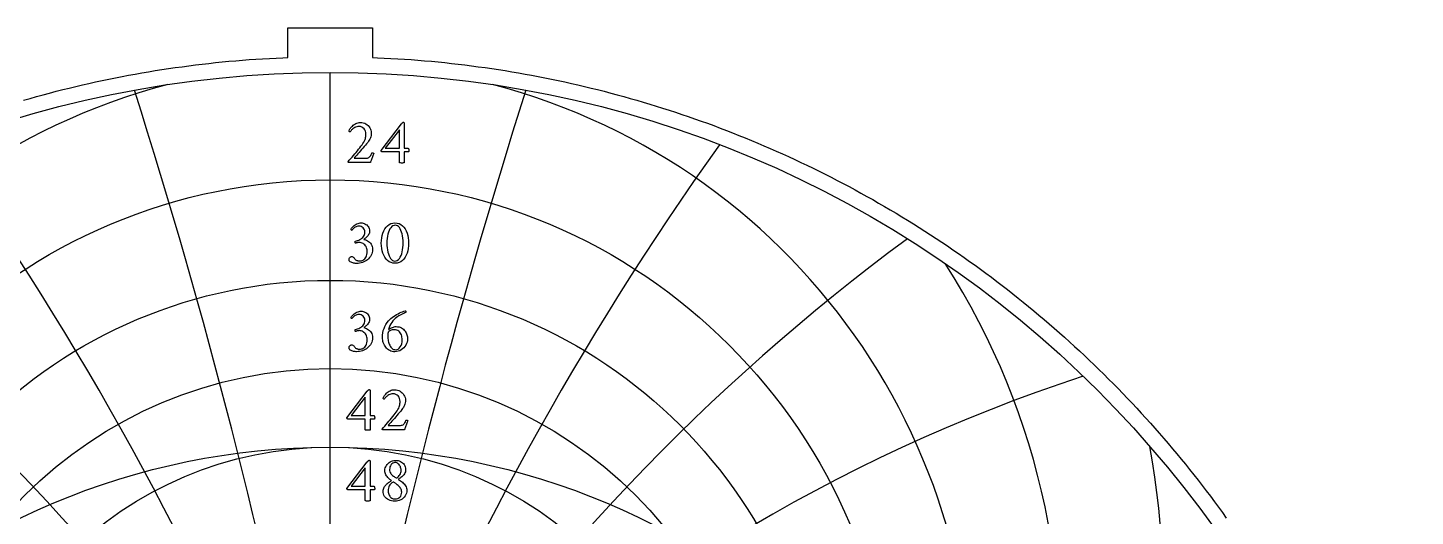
# Model space of a CAD drawing. Header units: millimetres. Extents: x -71 to 71, y -71 to 73.
# Drawn here: x -19.6 to 70.2, y 41.5 to 73.1 of the extents above; entities that cross this region are included whole.
import ezdxf

# ---------------------------------------------------------------- set-up
doc = ezdxf.new("R2010")
doc.units = ezdxf.units.MM
for name, color, linetype in [('CUT_OUTER', 1, 'Continuous'), ('ENGRAVE', 7, 'Continuous'), ('ENGRAVE_FINE', 8, 'Continuous'), ('TEXT', 5, 'Continuous')]:
    doc.layers.add(name, color=color, linetype=linetype)

msp = doc.modelspace()

# ---------------------------------------------------------------- linework, layer by layer
at = {"layer": 'CUT_OUTER'}
msp.add_lwpolyline([(-19.8362, 68.4019), (-19.4161, 68.5223), (-18.9953, 68.6401), (-18.5738, 68.7554), (-18.1515, 68.8681), (-17.7286, 68.9781), (-17.305, 69.0856), (-16.8808, 69.1905), (-16.456, 69.2928), (-16.0305, 69.3925), (-15.6044, 69.4895), (-15.1777, 69.5839), (-14.7505, 69.6758), (-14.3227, 69.765), (-13.8943, 69.8515), (-13.4655, 69.9355), (-13.0361, 70.0168), (-12.6062, 70.0954), (-12.1759, 70.1715), (-11.7451, 70.2449), (-11.3139, 70.3156), (-10.8822, 70.3837), (-10.4501, 70.4492), (-10.0177, 70.5119), (-9.5848, 70.5721), (-9.1516, 70.6296), (-8.7181, 70.6844), (-8.2842, 70.7366), (-7.85, 70.7861), (-7.4155, 70.8329), (-6.9808, 70.8771), (-6.5458, 70.9186), (-6.1105, 70.9574), (-5.675, 70.9935), (-5.2393, 71.027), (-4.8034, 71.0578), (-4.3673, 71.086), (-3.931, 71.1114), (-3.4946, 71.1342), (-3.0581, 71.1543), (-2.73, 71.1674), (-2.73, 73.092), (2.73, 73.092), (2.73, 71.1674), (3.0581, 71.1543), (3.4946, 71.1342), (3.931, 71.1114), (4.3673, 71.086), (4.8034, 71.0578), (5.2393, 71.027), (5.675, 70.9935), (6.1105, 70.9574), (6.5458, 70.9186), (6.9808, 70.8771), (7.4155, 70.8329), (7.85, 70.7861), (8.2842, 70.7366), (8.7181, 70.6844), (9.1516, 70.6296), (9.5848, 70.5721), (10.0177, 70.5119), (10.4501, 70.4492), (10.8822, 70.3837), (11.3139, 70.3156), (11.7451, 70.2449), (12.1759, 70.1715), (12.6062, 70.0954), (13.0361, 70.0168), (13.4655, 69.9355), (13.8943, 69.8515), (14.3227, 69.765), (14.7505, 69.6758), (15.1777, 69.5839), (15.6044, 69.4895), (16.0305, 69.3925), (16.456, 69.2928), (16.8808, 69.1905), (17.305, 69.0856), (17.7286, 68.9781), (18.1515, 68.8681), (18.5738, 68.7554), (18.9953, 68.6401), (19.4161, 68.5223), (19.8362, 68.4019), (20.2555, 68.2789), (20.6741, 68.1533), (21.0919, 68.0252), (21.5089, 67.8945), (21.9251, 67.7612), (22.3404, 67.6254), (22.7549, 67.487), (23.1686, 67.3462), (23.5814, 67.2027), (23.9933, 67.0568), (24.4043, 66.9083), (24.8144, 66.7573), (25.2235, 66.6038), (25.6317, 66.4477), (26.039, 66.2892), (26.4452, 66.1282), (26.8505, 65.9647), (27.2547, 65.7987), (27.6579, 65.6302), (28.0601, 65.4593), (28.4612, 65.2859), (28.8613, 65.11), (29.2603, 64.9317), (29.6581, 64.7509), (30.0549, 64.5677), (30.4505, 64.3821), (30.8449, 64.1941), (31.2382, 64.0036), (31.6304, 63.8107), (32.0213, 63.6154), (32.4111, 63.4178), (32.7996, 63.2177), (33.1868, 63.0152), (33.5729, 62.8104), (33.9576, 62.6033), (34.3411, 62.3937), (34.7233, 62.1818), (35.1042, 61.9676), (35.4838, 61.751), (35.862, 61.5321), (36.2389, 61.3109), (36.6144, 61.0874), (36.9885, 60.8616), (37.3613, 60.6335), (37.7326, 60.4031), (38.1025, 60.1705), (38.471, 59.9355), (38.838, 59.6984), (39.2036, 59.4589), (39.5677, 59.2173), (39.9303, 58.9734), (40.2914, 58.7273), (40.651, 58.4789), (41.0091, 58.2284), (41.3656, 57.9757), (41.7205, 57.7208), (42.0739, 57.4637), (42.4257, 57.2044), (42.7759, 56.943), (43.1245, 56.6795), (43.4715, 56.4138), (43.8168, 56.146), (44.1605, 55.8761), (44.5025, 55.6041), (44.8428, 55.33), (45.1815, 55.0538), (45.5184, 54.7755), (45.8537, 54.4952), (46.1872, 54.2128), (46.519, 53.9284), (46.849, 53.642), (47.1773, 53.3535), (47.5037, 53.063), (47.8284, 52.7705), (48.1513, 52.4761), (48.4724, 52.1796), (48.7917, 51.8812), (49.1091, 51.5809), (49.4246, 51.2786), (49.7384, 50.9743), (50.0502, 50.6682), (50.3601, 50.3601), (50.6682, 50.0502), (50.9743, 49.7384), (51.2786, 49.4246), (51.5809, 49.1091), (51.8812, 48.7917), (52.1796, 48.4724), (52.4761, 48.1513), (52.7705, 47.8284), (53.063, 47.5037), (53.3535, 47.1773), (53.642, 46.849), (53.9284, 46.519), (54.2128, 46.1872), (54.4952, 45.8537), (54.7755, 45.5184), (55.0538, 45.1815), (55.33, 44.8428), (55.6041, 44.5025), (55.8761, 44.1605), (56.146, 43.8168), (56.4138, 43.4715), (56.6795, 43.1245), (56.943, 42.7759), (57.2044, 42.4257), (57.4637, 42.0739), (57.7208, 41.7205), (57.9757, 41.3656)], dxfattribs=at)
at = {"layer": 'ENGRAVE'}
msp.add_lwpolyline([(0, -70.2), (0, 70.2)], dxfattribs=at)
for centre, radius in [((0, 0), 70.2), ((0, 26.7402), 36.5076), ((0, 24.7341), 32.0122), ((0, 23.1026), 27.9324), ((0, 0), 45.9522), ((0, 21.772), 24.1802)]:
    msp.add_circle(centre, radius, dxfattribs=at)
for centre, radius, start, end in [((0, 29.2236), 41.5365, 104.652903, 75.347097), ((0, 32.3304), 47.2611, 147.339419, 32.660581), ((0, 36.2734), 53.9128, 169.605342, 10.394658)]:
    msp.add_arc(centre, radius, start, end, dxfattribs=at)
at = {"layer": 'ENGRAVE_FINE'}
for centre, radius, start, end in [((-389.4722, -51.0351), 395.4804, 4.461368, 17.676322), ((-389.4722, -51.0351), 395.4804, 4.461368, 17.676322), ((389.4722, -51.0351), 395.4804, 162.323678, 175.538632), ((389.4722, -51.0351), 395.4804, 162.323678, 175.538632), ((-188.6815, -51.0351), 200.7907, 8.977692, 35.48643), ((-188.6815, -51.0351), 200.7907, 8.977692, 35.48643), ((188.6815, -51.0351), 200.7907, 144.51357, 171.022308), ((188.6815, -51.0351), 200.7907, 144.51357, 171.022308), ((-118.9476, -51.0351), 137.3489, 13.606314, 53.548789), ((-118.9476, -51.0351), 137.3489, 13.606314, 53.548789), ((118.9476, -51.0351), 137.3489, 126.451211, 166.393686), ((118.9476, -51.0351), 137.3489, 126.451211, 166.393686), ((-81.843, -51.0351), 106.8385, 18.409528, 71.93986), ((-81.843, -51.0351), 106.8385, 18.409528, 71.93986), ((81.843, -51.0351), 106.8385, 108.06014, 161.590472), ((81.843, -51.0351), 106.8385, 108.06014, 161.590472)]:
    msp.add_arc(centre, radius, start, end, dxfattribs=at)
at = {"layer": 'TEXT'}
for points in [[(2.8189, 64.9693), (2.7979, 64.9178), (2.7764, 64.8629), (2.7543, 64.8046), (2.7318, 64.743), (2.7094, 64.6809), (2.6882, 64.6211), (2.6679, 64.5636), (2.6487, 64.5085), (2.6316, 64.4589), (2.6176, 64.4182), (2.6067, 64.3862), (2.5989, 64.3631), (1.1957, 64.3631), (1.1893, 64.3679), (1.1827, 64.374), (1.1758, 64.3814), (1.1687, 64.3901), (1.1623, 64.3991), (1.1578, 64.4073), (1.1551, 64.4147), (1.1541, 64.4213), (1.2398, 64.5178), (1.3264, 64.6164), (1.4141, 64.7171), (1.5029, 64.8198), (1.5911, 64.9234), (1.6773, 65.0264), (1.7613, 65.1289), (1.8433, 65.2308), (1.9214, 65.3305), (1.9938, 65.426), (2.0605, 65.5173), (2.1215, 65.6045), (2.1782, 65.693), (2.2237, 65.7757), (2.2581, 65.8528), (2.2813, 65.9242), (2.2968, 65.9934), (2.3078, 66.0643), (2.3144, 66.1367), (2.3166, 66.2106), (2.3087, 66.3103), (2.2849, 66.4016), (2.2454, 66.4846), (2.19, 66.5593), (2.1224, 66.6211), (2.0462, 66.6652), (1.9615, 66.6917), (1.8682, 66.7005), (1.7899, 66.6961), (1.7167, 66.6829), (1.6487, 66.6608), (1.5859, 66.6299), (1.5286, 66.5939), (1.4769, 66.5562), (1.431, 66.5171), (1.3908, 66.4763), (1.3565, 66.4374), (1.3285, 66.4037), (1.3067, 66.3751), (1.2912, 66.3518), (1.2786, 66.3535), (1.2657, 66.3585), (1.2526, 66.3669), (1.2393, 66.3788), (1.2275, 66.3913), (1.219, 66.4021), (1.214, 66.4111), (1.2123, 66.4182), (1.2212, 66.4401), (1.2356, 66.4685), (1.2555, 66.5034), (1.2808, 66.5448), (1.3115, 66.59), (1.3477, 66.6362), (1.3894, 66.6834), (1.4365, 66.7316), (1.4882, 66.7786), (1.5439, 66.8219), (1.6034, 66.8616), (1.6669, 66.8977), (1.7342, 66.9277), (1.8054, 66.9491), (1.8806, 66.9619), (1.9596, 66.9662), (2.0549, 66.9601), (2.1459, 66.9418), (2.2324, 66.9113), (2.3145, 66.8686), (2.3903, 66.8164), (2.4578, 66.7571), (2.5169, 66.6908), (2.5678, 66.6175), (2.6086, 66.5394), (2.6378, 66.4587), (2.6553, 66.3754), (2.6612, 66.2895), (2.6573, 66.2036), (2.6456, 66.1203), (2.6262, 66.0396), (2.5989, 65.9615), (2.5649, 65.886), (2.5252, 65.8131), (2.4798, 65.7428), (2.4287, 65.6751), (2.3562, 65.5864), (2.2798, 65.495), (2.1994, 65.4007), (2.1152, 65.3035), (2.0303, 65.2064), (1.9476, 65.1125), (1.8673, 65.0217), (1.7893, 64.934), (1.7164, 64.8521), (1.6513, 64.7788), (1.594, 64.7141), (1.5444, 64.6579), (2.3498, 64.6579), (2.4073, 64.6627), (2.4593, 64.6771), (2.5059, 64.7011), (2.547, 64.7347), (2.5848, 64.7782), (2.6212, 64.8318), (2.6564, 64.8955), (2.6902, 64.9693), (2.6962, 64.9802), (2.7058, 64.988), (2.719, 64.9926), (2.7359, 64.9942), (2.7432, 64.9937), (2.7525, 64.9921), (2.7639, 64.9895), (2.7774, 64.9859), (2.7909, 64.9817), (2.8023, 64.9776), (2.8117, 64.9734), (2.8189, 64.9693)], [(4.7328, 66.9745), (4.7483, 66.973), (4.7614, 66.9683), (4.7721, 66.9605), (4.7806, 66.9496), (4.7869, 66.9371), (4.7915, 66.9247), (4.7942, 66.9122), (4.7951, 66.8998), (4.7951, 65.3014), (5.0359, 65.3014), (5.046, 65.2983), (5.0556, 65.289), (5.0647, 65.2734), (5.0733, 65.2516), (5.0805, 65.2256), (5.0857, 65.1976), (5.0888, 65.1675), (5.0899, 65.1353), (5.0891, 65.1141), (5.0868, 65.0959), (5.0829, 65.0809), (5.0774, 65.0689), (4.7951, 65.0689), (4.7951, 64.359), (4.7934, 64.3583), (4.7884, 64.3564), (4.7799, 64.3532), (4.7681, 64.3486), (4.7488, 64.3441), (4.7178, 64.3408), (4.6751, 64.3389), (4.6207, 64.3382), (4.5572, 64.3403), (4.5118, 64.3465), (4.4845, 64.3569), (4.4754, 64.3714), (4.4754, 65.0689), (3.3337, 65.0689), (3.324, 65.0758), (3.3156, 65.084), (3.3084, 65.0934), (3.3026, 65.1042), (3.2981, 65.1152), (3.2948, 65.1255), (3.2929, 65.135), (3.2922, 65.1436), (4.6124, 66.8707), (4.6239, 66.8841), (4.6374, 66.8993), (4.6529, 66.9163), (4.6706, 66.9351), (4.6885, 66.9523), (4.7048, 66.9646), (4.7196, 66.972), (4.7328, 66.9745)], [(4.4754, 66.4888), (3.5662, 65.3014), (4.4754, 65.3014)], [(2.0218, 60.4647), (2.075, 60.4609), (2.1308, 60.4496), (2.1892, 60.4308), (2.2502, 60.4045), (2.3102, 60.3709), (2.3659, 60.3303), (2.4171, 60.2827), (2.464, 60.228), (2.503, 60.1668), (2.5309, 60.0993), (2.5477, 60.0256), (2.5532, 59.9457), (2.5492, 59.8827), (2.5372, 59.8222), (2.517, 59.7643), (2.4889, 59.7091), (2.4552, 59.6569), (2.4183, 59.6084), (2.3784, 59.5635), (2.3353, 59.5223), (2.2918, 59.4849), (2.2507, 59.4517), (2.2119, 59.4226), (2.1754, 59.3977), (2.2346, 59.3855), (2.2958, 59.3655), (2.3592, 59.3378), (2.4245, 59.3022), (2.4885, 59.259), (2.5475, 59.2083), (2.6016, 59.15), (2.6508, 59.0843), (2.6917, 59.011), (2.7209, 58.9301), (2.7384, 58.8418), (2.7442, 58.7459), (2.7386, 58.6446), (2.7219, 58.5482), (2.694, 58.4567), (2.655, 58.3702), (2.6067, 58.2892), (2.5512, 58.2145), (2.4884, 58.146), (2.4183, 58.0837), (2.3424, 58.0281), (2.2621, 57.9794), (2.1774, 57.9378), (2.0883, 57.9031), (1.9964, 57.8759), (1.9035, 57.8564), (1.8096, 57.8447), (1.7146, 57.8409), (1.6727, 57.8423), (1.6259, 57.8466), (1.5741, 57.8537), (1.5174, 57.8637), (1.4597, 57.8768), (1.4048, 57.8933), (1.3528, 57.9131), (1.3036, 57.9363), (1.2943, 57.9446), (1.2828, 57.9571), (1.2694, 57.9737), (1.2538, 57.9945), (1.2393, 58.0176), (1.2289, 58.0412), (1.2226, 58.0653), (1.2206, 58.09), (1.2238, 58.1315), (1.2335, 58.1688), (1.2498, 58.202), (1.2725, 58.2311), (1.2993, 58.2547), (1.328, 58.2716), (1.3585, 58.2817), (1.3908, 58.2851), (1.4301, 58.2811), (1.465, 58.269), (1.4955, 58.2489), (1.5216, 58.2207), (1.5456, 58.1895), (1.5698, 58.16), (1.5943, 58.1324), (1.6191, 58.1066), (1.6496, 58.0797), (1.683, 58.0573), (1.7192, 58.0392), (1.7582, 58.0256), (1.7986, 58.0156), (1.8386, 58.0085), (1.8785, 58.0042), (1.918, 58.0028), (1.9721, 58.0065), (2.0265, 58.0178), (2.0811, 58.0366), (2.136, 58.063), (2.1888, 58.098), (2.2372, 58.1429), (2.2812, 58.1976), (2.3208, 58.2622), (2.3534, 58.3376), (2.3768, 58.4247), (2.3908, 58.5234), (2.3955, 58.6338), (2.3908, 58.7144), (2.3768, 58.79), (2.3534, 58.8607), (2.3208, 58.9265), (2.2807, 58.9866), (2.2351, 59.0402), (2.1841, 59.0872), (2.1277, 59.1279), (2.0676, 59.1605), (2.0057, 59.1839), (1.942, 59.1979), (1.8765, 59.2026), (1.8432, 59.2013), (1.8096, 59.1974), (1.7757, 59.1909), (1.7416, 59.1818), (1.7093, 59.1722), (1.6809, 59.1642), (1.6564, 59.1577), (1.6357, 59.1528), (1.6248, 59.1701), (1.6171, 59.1891), (1.6124, 59.2096), (1.6108, 59.2316), (1.6113, 59.2451), (1.6129, 59.2566), (1.6155, 59.2659), (1.6191, 59.2732), (1.699, 59.2942), (1.7769, 59.3199), (1.8527, 59.3502), (1.9263, 59.3853), (1.9955, 59.4253), (2.0576, 59.4709), (2.1128, 59.5219), (2.1609, 59.5783), (2.2, 59.641), (2.2279, 59.7106), (2.2446, 59.7873), (2.2502, 59.871), (2.2432, 59.9486), (2.2222, 60.0194), (2.1871, 60.0835), (2.1381, 60.1408), (2.0781, 60.1881), (2.0104, 60.2218), (1.9349, 60.242), (1.8516, 60.2488), (1.7893, 60.245), (1.7312, 60.2337), (1.6773, 60.2149), (1.6274, 60.1886), (1.5822, 60.1582), (1.5418, 60.1274), (1.5064, 60.096), (1.4759, 60.064), (1.4501, 60.0349), (1.4287, 60.0116), (1.4117, 59.9944), (1.3991, 59.9831), (1.3908, 59.9849), (1.3825, 59.9904), (1.3742, 59.9994), (1.3659, 60.0121), (1.3586, 60.0267), (1.3534, 60.0412), (1.3503, 60.0557), (1.3493, 60.0703), (1.3826, 60.1176), (1.4204, 60.1642), (1.4625, 60.21), (1.5091, 60.255), (1.5598, 60.2978), (1.6145, 60.337), (1.673, 60.3726), (1.7354, 60.4045), (1.8015, 60.4308), (1.8713, 60.4496), (1.9448, 60.4609), (2.0218, 60.4647)], [(4.1931, 60.4605), (4.3308, 60.4494), (4.4573, 60.4159), (4.5726, 60.3601), (4.6768, 60.282), (4.7694, 60.1853), (4.8501, 60.0739), (4.9189, 59.9477), (4.9757, 59.8066), (5.0202, 59.6547), (5.052, 59.4958), (5.0711, 59.3299), (5.0774, 59.1569), (5.0709, 58.984), (5.0515, 58.818), (5.019, 58.6591), (4.9736, 58.5072), (4.9159, 58.366), (4.8465, 58.2394), (4.7654, 58.1273), (4.6726, 58.0298), (4.5687, 57.9507), (4.4542, 57.8943), (4.329, 57.8604), (4.1931, 57.8492), (4.0608, 57.8604), (3.9378, 57.8943), (3.8242, 57.9507), (3.7198, 58.0298), (3.626, 58.1273), (3.5439, 58.2394), (3.4735, 58.366), (3.4147, 58.5072), (3.3684, 58.6591), (3.3353, 58.818), (3.3155, 58.984), (3.3088, 59.1569), (3.3153, 59.3299), (3.3348, 59.4958), (3.3672, 59.6547), (3.4126, 59.8066), (3.4705, 59.9477), (3.5403, 60.0739), (3.622, 60.1853), (3.7157, 60.282), (3.8203, 60.3601), (3.9347, 60.4159), (4.059, 60.4494), (4.1931, 60.4605)], [(4.2139, 60.3111), (4.1318, 60.3013), (4.0556, 60.2721), (3.9854, 60.2235), (3.9212, 60.1554), (3.8635, 60.0709), (3.8127, 59.9732), (3.769, 59.8623), (3.7323, 59.7381), (3.7032, 59.6037), (3.6825, 59.4621), (3.67, 59.3131), (3.6659, 59.1569), (3.67, 59.0024), (3.6825, 58.8544), (3.7032, 58.7128), (3.7323, 58.5778), (3.7685, 58.4526), (3.8107, 58.3406), (3.8588, 58.2419), (3.9129, 58.1564), (3.9722, 58.0874), (4.0359, 58.0381), (4.104, 58.0085), (4.1765, 57.9986), (4.264, 58.0087), (4.3436, 58.0391), (4.4155, 58.0897), (4.4796, 58.1605), (4.536, 58.2482), (4.5849, 58.3494), (4.6263, 58.4641), (4.6602, 58.5923), (4.6865, 58.7301), (4.7053, 58.8736), (4.7166, 59.0228), (4.7204, 59.1777), (4.7164, 59.3335), (4.7043, 59.4813), (4.6842, 59.621), (4.656, 59.7527), (4.6207, 59.8738), (4.5792, 59.982), (4.5315, 60.0773), (4.4775, 60.1595), (4.4182, 60.2258), (4.3545, 60.2732), (4.2864, 60.3016), (4.2139, 60.3111)], [(4.2596, 53.753), (4.3611, 53.7481), (4.4542, 53.7333), (4.5386, 53.7086), (4.6145, 53.6741), (4.6825, 53.6319), (4.7432, 53.5843), (4.7967, 53.5313), (4.8429, 53.4728), (4.8824, 53.4107), (4.916, 53.3472), (4.9437, 53.282), (4.9653, 53.2154), (4.9817, 53.1496), (4.9934, 53.0872), (5.0004, 53.0281), (5.0027, 52.9725), (4.9958, 52.8623), (4.9752, 52.7561), (4.9408, 52.6537), (4.8927, 52.5552), (4.833, 52.4634), (4.764, 52.3809), (4.6856, 52.3077), (4.5979, 52.2439), (4.5026, 52.1921), (4.4012, 52.1551), (4.2939, 52.1329), (4.1807, 52.1256), (4.0915, 52.1306), (4.0068, 52.1458), (3.9265, 52.1711), (3.8506, 52.2065), (3.7797, 52.2502), (3.7141, 52.3004), (3.6541, 52.3571), (3.5994, 52.4203), (3.5505, 52.4887), (3.5076, 52.561), (3.4706, 52.6371), (3.4396, 52.7172), (3.4151, 52.799), (3.3976, 52.8806), (3.3871, 52.962), (3.3836, 53.0431), (3.3898, 53.1967), (3.4085, 53.3461), (3.4396, 53.4914), (3.4832, 53.6326), (3.5387, 53.7673), (3.6057, 53.8931), (3.684, 54.0101), (3.7738, 54.1183), (3.8492, 54.1957), (3.93, 54.2699), (4.0163, 54.341), (4.108, 54.4089), (4.203, 54.473), (4.299, 54.5325), (4.396, 54.5872), (4.4941, 54.6373), (4.591, 54.6816), (4.6846, 54.7193), (4.7747, 54.7502), (4.8615, 54.7743), (4.8748, 54.7713), (4.8854, 54.7623), (4.8935, 54.7474), (4.8989, 54.7265), (4.9025, 54.7044), (4.9051, 54.6855), (4.9067, 54.6701), (4.9072, 54.658), (4.8407, 54.6352), (4.7697, 54.6082), (4.6943, 54.5771), (4.6145, 54.5418), (4.5324, 54.5013), (4.45, 54.4546), (4.3674, 54.4017), (4.2845, 54.3425), (4.2035, 54.2762), (4.1267, 54.2019), (4.0541, 54.1195), (3.9855, 54.0291), (3.923, 53.9296), (3.8683, 53.8199), (3.8213, 53.7002), (3.7821, 53.5703), (3.8376, 53.6114), (3.8963, 53.6476), (3.958, 53.6789), (4.0229, 53.7052), (4.0875, 53.7261), (4.1485, 53.741), (4.2058, 53.75), (4.2596, 53.753)], [(2.0218, 54.7535), (2.075, 54.7498), (2.1308, 54.7385), (2.1892, 54.7197), (2.2502, 54.6933), (2.3102, 54.6597), (2.3659, 54.6191), (2.4171, 54.5715), (2.464, 54.5169), (2.503, 54.4556), (2.5309, 54.3882), (2.5477, 54.3145), (2.5532, 54.2346), (2.5492, 54.1715), (2.5372, 54.1111), (2.517, 54.0532), (2.4889, 53.9979), (2.4552, 53.9458), (2.4183, 53.8973), (2.3784, 53.8524), (2.3353, 53.8111), (2.2918, 53.7737), (2.2507, 53.7405), (2.2119, 53.7115), (2.1754, 53.6866), (2.2346, 53.6744), (2.2958, 53.6544), (2.3592, 53.6266), (2.4245, 53.5911), (2.4885, 53.5479), (2.5475, 53.4971), (2.6016, 53.4389), (2.6508, 53.3731), (2.6917, 53.2998), (2.7209, 53.219), (2.7384, 53.1306), (2.7442, 53.0348), (2.7386, 52.9334), (2.7219, 52.837), (2.694, 52.7456), (2.655, 52.659), (2.6067, 52.5781), (2.5512, 52.5033), (2.4884, 52.4348), (2.4183, 52.3726), (2.3424, 52.3169), (2.2621, 52.2683), (2.1774, 52.2266), (2.0883, 52.192), (1.9964, 52.1647), (1.9035, 52.1453), (1.8096, 52.1336), (1.7146, 52.1297), (1.6727, 52.1311), (1.6259, 52.1354), (1.5741, 52.1425), (1.5174, 52.1525), (1.4597, 52.1656), (1.4048, 52.1821), (1.3528, 52.202), (1.3036, 52.2252), (1.2943, 52.2335), (1.2828, 52.2459), (1.2694, 52.2626), (1.2538, 52.2833), (1.2393, 52.3064), (1.2289, 52.33), (1.2226, 52.3542), (1.2206, 52.3788), (1.2238, 52.4203), (1.2335, 52.4577), (1.2498, 52.4909), (1.2725, 52.52), (1.2993, 52.5436), (1.328, 52.5604), (1.3585, 52.5706), (1.3908, 52.5739), (1.4301, 52.5699), (1.465, 52.5578), (1.4955, 52.5377), (1.5216, 52.5096), (1.5456, 52.4783), (1.5698, 52.4489), (1.5943, 52.4212), (1.6191, 52.3954), (1.6496, 52.3686), (1.683, 52.3461), (1.7192, 52.3281), (1.7582, 52.3145), (1.7986, 52.3045), (1.8386, 52.2973), (1.8785, 52.293), (1.918, 52.2916), (1.9721, 52.2954), (2.0265, 52.3067), (2.0811, 52.3255), (2.136, 52.3518), (2.1888, 52.3868), (2.2372, 52.4317), (2.2812, 52.4865), (2.3208, 52.5511), (2.3534, 52.6265), (2.3768, 52.7135), (2.3908, 52.8123), (2.3955, 52.9227), (2.3908, 53.0032), (2.3768, 53.0789), (2.3534, 53.1496), (2.3208, 53.2154), (2.2807, 53.2754), (2.2351, 53.329), (2.1841, 53.3761), (2.1277, 53.4167), (2.0676, 53.4494), (2.0057, 53.4728), (1.942, 53.4868), (1.8765, 53.4914), (1.8432, 53.4901), (1.8096, 53.4862), (1.7757, 53.4798), (1.7416, 53.4707), (1.7093, 53.4611), (1.6809, 53.453), (1.6564, 53.4465), (1.6357, 53.4416), (1.6248, 53.459), (1.6171, 53.4779), (1.6124, 53.4984), (1.6108, 53.5205), (1.6113, 53.534), (1.6129, 53.5454), (1.6155, 53.5547), (1.6191, 53.562), (1.699, 53.583), (1.7769, 53.6087), (1.8527, 53.6391), (1.9263, 53.6741), (1.9955, 53.7142), (2.0576, 53.7597), (2.1128, 53.8107), (2.1609, 53.8672), (2.2, 53.9298), (2.2279, 53.9995), (2.2446, 54.0762), (2.2502, 54.1598), (2.2432, 54.2374), (2.2222, 54.3083), (2.1871, 54.3724), (2.1381, 54.4297), (2.0781, 54.4769), (2.0104, 54.5107), (1.9349, 54.5309), (1.8516, 54.5376), (1.7893, 54.5339), (1.7312, 54.5226), (1.6773, 54.5038), (1.6274, 54.4774), (1.5822, 54.4471), (1.5418, 54.4162), (1.5064, 54.3848), (1.4759, 54.3529), (1.4501, 54.3237), (1.4287, 54.3005), (1.4117, 54.2832), (1.3991, 54.2719), (1.3908, 54.2738), (1.3825, 54.2792), (1.3742, 54.2883), (1.3659, 54.301), (1.3586, 54.3155), (1.3534, 54.3301), (1.3503, 54.3446), (1.3493, 54.3591), (1.3826, 54.4065), (1.4204, 54.4531), (1.4625, 54.4988), (1.5091, 54.5439), (1.5598, 54.5867), (1.6145, 54.6259), (1.673, 54.6614), (1.7354, 54.6933), (1.8015, 54.7197), (1.8713, 54.7385), (1.9448, 54.7498), (2.0218, 54.7535)], [(3.7489, 53.3918), (3.745, 53.3583), (3.7416, 53.3243), (3.7388, 53.2898), (3.7365, 53.2548), (3.7346, 53.2195), (3.7333, 53.1842), (3.7326, 53.1489), (3.7323, 53.1136), (3.7341, 53.0444), (3.7396, 52.9735), (3.7486, 52.9011), (3.7614, 52.8272), (3.7778, 52.7537), (3.7982, 52.6829), (3.8225, 52.6147), (3.8506, 52.549), (3.8827, 52.4877), (3.9186, 52.4323), (3.9584, 52.3828), (4.0022, 52.3394), (4.0496, 52.3039), (4.1008, 52.2786), (4.1555, 52.2635), (4.2139, 52.2584), (4.307, 52.2698), (4.3914, 52.3041), (4.4669, 52.3612), (4.5336, 52.4411), (4.5881, 52.5381), (4.627, 52.6466), (4.6503, 52.7665), (4.6581, 52.8978), (4.6549, 52.9834), (4.6451, 53.0659), (4.6289, 53.1453), (4.6062, 53.2216), (4.5765, 53.2927), (4.5393, 53.3565), (4.4945, 53.4131), (4.4422, 53.4624), (4.3818, 53.5023), (4.3125, 53.5309), (4.2344, 53.548), (4.1475, 53.5537), (4.1027, 53.552), (4.0556, 53.547), (4.0062, 53.5385), (3.9544, 53.5267), (3.9019, 53.5082), (3.8501, 53.4795), (3.7991, 53.4407), (3.7489, 53.3918)], [(2.5242, 49.6789), (2.5396, 49.6774), (2.5527, 49.6727), (2.5635, 49.6649), (2.5719, 49.654), (2.5783, 49.6416), (2.5828, 49.6291), (2.5855, 49.6167), (2.5865, 49.6042), (2.5865, 48.0058), (2.8272, 48.0058), (2.8374, 48.0027), (2.847, 47.9934), (2.8561, 47.9778), (2.8646, 47.956), (2.8719, 47.9301), (2.8771, 47.9021), (2.8802, 47.872), (2.8812, 47.8398), (2.8804, 47.8185), (2.8781, 47.8003), (2.8742, 47.7853), (2.8688, 47.7734), (2.5865, 47.7734), (2.5865, 47.0634), (2.5848, 47.0628), (2.5797, 47.0608), (2.5713, 47.0576), (2.5595, 47.053), (2.5401, 47.0485), (2.5091, 47.0453), (2.4664, 47.0433), (2.4121, 47.0427), (2.3485, 47.0447), (2.3031, 47.051), (2.2759, 47.0613), (2.2668, 47.0759), (2.2668, 47.7734), (1.1251, 47.7734), (1.1154, 47.7802), (1.1069, 47.7884), (1.0998, 47.7979), (1.0939, 47.8086), (1.0894, 47.8197), (1.0862, 47.8299), (1.0842, 47.8394), (1.0836, 47.8481), (2.4038, 49.5752), (2.4152, 49.5885), (2.4287, 49.6037), (2.4443, 49.6207), (2.4619, 49.6395), (2.4798, 49.6568), (2.4962, 49.6691), (2.5109, 49.6765), (2.5242, 49.6789)], [(5.0276, 47.6737), (5.0066, 47.6222), (4.985, 47.5673), (4.963, 47.5091), (4.9404, 47.4474), (4.9181, 47.3853), (4.8968, 47.3255), (4.8766, 47.268), (4.8574, 47.2129), (4.8403, 47.1633), (4.8262, 47.1226), (4.8154, 47.0907), (4.8076, 47.0676), (3.4043, 47.0676), (3.398, 47.0724), (3.3913, 47.0785), (3.3845, 47.0859), (3.3773, 47.0946), (3.371, 47.1035), (3.3664, 47.1117), (3.3637, 47.1191), (3.3628, 47.1257), (3.4484, 47.2222), (3.5351, 47.3208), (3.6228, 47.4215), (3.7115, 47.5243), (3.7998, 47.6278), (3.8859, 47.7308), (3.97, 47.8333), (4.052, 47.9353), (4.1301, 48.0349), (4.2025, 48.1304), (4.2692, 48.2217), (4.3301, 48.3089), (4.3868, 48.3974), (4.4324, 48.4802), (4.4667, 48.5572), (4.49, 48.6286), (4.5054, 48.6979), (4.5164, 48.7687), (4.5231, 48.8411), (4.5253, 48.915), (4.5173, 49.0147), (4.4936, 49.106), (4.454, 49.1891), (4.3986, 49.2638), (4.331, 49.3255), (4.2549, 49.3696), (4.1702, 49.3961), (4.0769, 49.4049), (3.9985, 49.4005), (3.9253, 49.3873), (3.8574, 49.3652), (3.7946, 49.3344), (3.7372, 49.2983), (3.6856, 49.2607), (3.6397, 49.2215), (3.5994, 49.1807), (3.5652, 49.1418), (3.5372, 49.1081), (3.5154, 49.0796), (3.4998, 49.0562), (3.4872, 49.0579), (3.4744, 49.0629), (3.4613, 49.0714), (3.4479, 49.0832), (3.4361, 49.0958), (3.4277, 49.1065), (3.4226, 49.1155), (3.4209, 49.1226), (3.4299, 49.1446), (3.4443, 49.173), (3.4641, 49.2079), (3.4894, 49.2492), (3.5202, 49.2944), (3.5564, 49.3406), (3.598, 49.3878), (3.6451, 49.4361), (3.6969, 49.483), (3.7525, 49.5264), (3.8121, 49.5661), (3.8755, 49.6021), (3.9429, 49.6321), (4.0141, 49.6535), (4.0892, 49.6664), (4.1682, 49.6706), (4.2636, 49.6645), (4.3545, 49.6462), (4.4411, 49.6158), (4.5232, 49.5731), (4.5989, 49.5208), (4.6664, 49.4615), (4.7256, 49.3952), (4.7764, 49.3219), (4.8173, 49.2438), (4.8465, 49.1631), (4.864, 49.0798), (4.8698, 48.9939), (4.8659, 48.908), (4.8543, 48.8247), (4.8348, 48.744), (4.8076, 48.6659), (4.7736, 48.5904), (4.7339, 48.5175), (4.6885, 48.4472), (4.6374, 48.3795), (4.5648, 48.2909), (4.4884, 48.1994), (4.4081, 48.1051), (4.3239, 48.0079), (4.2389, 47.9109), (4.1563, 47.8169), (4.076, 47.7261), (3.998, 47.6384), (3.9251, 47.5566), (3.86, 47.4833), (3.8026, 47.4185), (3.7531, 47.3623), (4.5585, 47.3623), (4.6159, 47.3671), (4.668, 47.3815), (4.7145, 47.4055), (4.7557, 47.4391), (4.7934, 47.4826), (4.8299, 47.5362), (4.865, 47.5999), (4.8989, 47.6737), (4.9049, 47.6846), (4.9145, 47.6924), (4.9277, 47.6971), (4.9446, 47.6986), (4.9518, 47.6981), (4.9612, 47.6965), (4.9726, 47.694), (4.9861, 47.6903), (4.9996, 47.6862), (5.011, 47.682), (5.0203, 47.6779), (5.0276, 47.6737)], [(2.2668, 49.1932), (1.3576, 48.0058), (2.2668, 48.0058)], [(2.5242, 45.1023), (2.5396, 45.1007), (2.5527, 45.0961), (2.5635, 45.0883), (2.5719, 45.0774), (2.5783, 45.0649), (2.5828, 45.0525), (2.5855, 45.04), (2.5865, 45.0276), (2.5865, 43.4292), (2.8272, 43.4292), (2.8374, 43.4261), (2.847, 43.4167), (2.8561, 43.4012), (2.8646, 43.3794), (2.8719, 43.3534), (2.8771, 43.3254), (2.8802, 43.2953), (2.8812, 43.2631), (2.8804, 43.2418), (2.8781, 43.2237), (2.8742, 43.2086), (2.8688, 43.1967), (2.5865, 43.1967), (2.5865, 42.4868), (2.5848, 42.4861), (2.5797, 42.4842), (2.5713, 42.4809), (2.5595, 42.4764), (2.5401, 42.4719), (2.5091, 42.4686), (2.4664, 42.4667), (2.4121, 42.466), (2.3485, 42.4681), (2.3031, 42.4743), (2.2759, 42.4847), (2.2668, 42.4992), (2.2668, 43.1967), (1.1251, 43.1967), (1.1154, 43.2036), (1.1069, 43.2117), (1.0998, 43.2212), (1.0939, 43.232), (1.0894, 43.243), (1.0862, 43.2533), (1.0842, 43.2627), (1.0836, 43.2714), (2.4038, 44.9985), (2.4152, 45.0119), (2.4287, 45.027), (2.4443, 45.044), (2.4619, 45.0628), (2.4798, 45.0801), (2.4962, 45.0924), (2.5109, 45.0998), (2.5242, 45.1023)], [(4.2139, 45.0981), (4.3033, 45.0937), (4.3888, 45.0805), (4.4704, 45.0584), (4.5481, 45.0276), (4.6201, 44.9884), (4.6846, 44.9414), (4.7415, 44.8867), (4.791, 44.8241), (4.8309, 44.7541), (4.8595, 44.6767), (4.8766, 44.5922), (4.8823, 44.5003), (4.8776, 44.424), (4.8636, 44.3529), (4.8403, 44.287), (4.8076, 44.2263), (4.7683, 44.1703), (4.7251, 44.1184), (4.678, 44.0706), (4.627, 44.027), (4.5747, 43.9871), (4.5237, 43.9502), (4.474, 43.9165), (4.4256, 43.8859), (4.4147, 43.8812), (4.4111, 43.8755), (4.4147, 43.8687), (4.4256, 43.861), (4.4878, 43.8252), (4.5496, 43.7842), (4.6113, 43.738), (4.6726, 43.6866), (4.7313, 43.6311), (4.7847, 43.5724), (4.833, 43.5107), (4.8761, 43.4458), (4.9115, 43.3786), (4.9368, 43.3098), (4.952, 43.2395), (4.957, 43.1676), (4.9503, 43.0685), (4.93, 42.9746), (4.8963, 42.8858), (4.8491, 42.8023), (4.7908, 42.7256), (4.724, 42.6575), (4.6486, 42.598), (4.5647, 42.547), (4.4748, 42.5061), (4.3815, 42.4769), (4.2849, 42.4594), (4.1848, 42.4536), (4.0778, 42.4588), (3.9767, 42.4743), (3.8816, 42.5003), (3.7925, 42.5366), (3.7112, 42.5823), (3.6394, 42.6362), (3.5773, 42.6985), (3.5247, 42.7691), (3.4829, 42.8467), (3.4531, 42.93), (3.4352, 43.019), (3.4292, 43.1137), (3.4329, 43.1785), (3.4438, 43.2403), (3.4619, 43.2989), (3.4874, 43.3545), (3.5182, 43.4069), (3.5527, 43.4562), (3.5909, 43.5024), (3.6327, 43.5454), (3.6764, 43.5854), (3.7204, 43.6222), (3.7646, 43.656), (3.8091, 43.6866), (3.8518, 43.7144), (3.8906, 43.7395), (3.9255, 43.7621), (3.9565, 43.7821), (3.9627, 43.788), (3.9648, 43.7935), (3.9627, 43.7984), (3.9565, 43.8028), (3.9141, 43.8305), (3.8698, 43.8636), (3.8238, 43.9021), (3.7759, 43.9461), (3.7289, 43.9947), (3.6856, 44.0473), (3.6459, 44.1037), (3.6098, 44.164), (3.5799, 44.2279), (3.5585, 44.2948), (3.5456, 44.3649), (3.5413, 44.438), (3.5472, 44.5237), (3.5647, 44.6062), (3.5939, 44.6856), (3.6347, 44.7619), (3.6852, 44.8331), (3.7432, 44.8973), (3.8087, 44.9545), (3.8818, 45.0047), (3.9601, 45.0456), (4.0416, 45.0748), (4.1262, 45.0923), (4.2139, 45.0981)], [(4.1931, 44.957), (4.1232, 44.9487), (4.0587, 44.9238), (3.9997, 44.8823), (3.9461, 44.8241), (3.9016, 44.7546), (3.8698, 44.6788), (3.8508, 44.5968), (3.8444, 44.5086), (3.8489, 44.4348), (3.8626, 44.3669), (3.8853, 44.3051), (3.917, 44.2491), (3.9551, 44.1987), (3.9964, 44.1531), (4.0412, 44.1125), (4.0893, 44.0768), (4.1376, 44.0449), (4.1828, 44.0156), (4.2248, 43.9889), (4.2637, 43.9647), (4.2684, 43.9629), (4.2741, 43.9616), (4.2808, 43.9609), (4.2886, 43.9606), (4.2904, 43.9606), (4.2917, 43.9606), (4.2925, 43.9606), (4.2928, 43.9606), (4.2987, 43.9609), (4.3042, 43.9616), (4.3091, 43.9629), (4.3135, 43.9647), (4.3727, 44.0089), (4.4256, 44.0582), (4.4723, 44.1126), (4.5128, 44.1723), (4.5455, 44.2372), (4.5688, 44.3073), (4.5829, 44.3825), (4.5875, 44.4629), (4.5845, 44.5226), (4.5756, 44.5813), (4.5607, 44.6389), (4.5398, 44.6954), (4.5135, 44.7491), (4.4822, 44.7982), (4.446, 44.8426), (4.4049, 44.8823), (4.3589, 44.9149), (4.3083, 44.9383), (4.2531, 44.9523), (4.1931, 44.957)], [(2.2668, 44.6166), (1.3576, 43.4292), (2.2668, 43.4292)], [(4.1931, 42.5989), (4.2877, 42.6067), (4.3722, 42.63), (4.4465, 42.6689), (4.5107, 42.7234), (4.5625, 42.7906), (4.5995, 42.8677), (4.6217, 42.9546), (4.629, 43.0514), (4.6246, 43.1128), (4.6114, 43.1723), (4.5893, 43.23), (4.5585, 43.286), (4.5216, 43.3394), (4.4817, 43.3897), (4.4386, 43.437), (4.3924, 43.4811), (4.3454, 43.5217), (4.3, 43.5584), (4.2562, 43.5912), (4.2139, 43.6202), (4.1763, 43.6446), (4.1464, 43.6638), (4.1244, 43.6778), (4.1101, 43.6866), (4.1023, 43.6902), (4.0956, 43.6928), (4.0899, 43.6944), (4.0852, 43.6949), (4.0795, 43.6946), (4.0748, 43.6939), (4.0712, 43.6926), (4.0686, 43.6907), (3.9911, 43.637), (3.9248, 43.5797), (3.8697, 43.5187), (3.8257, 43.4541), (3.7921, 43.3838), (3.7681, 43.3057), (3.7537, 43.2198), (3.7489, 43.1261), (3.7531, 43.0461), (3.7655, 42.972), (3.7863, 42.9039), (3.8153, 42.8417), (3.8508, 42.7861), (3.8906, 42.7374), (3.9348, 42.6958), (3.9835, 42.6611), (4.0347, 42.6339), (4.0867, 42.6144), (4.1395, 42.6028), (4.1931, 42.5989)]]:
    msp.add_lwpolyline(points, close=True, dxfattribs=at)

doc.saveas('drawing.dxf')
